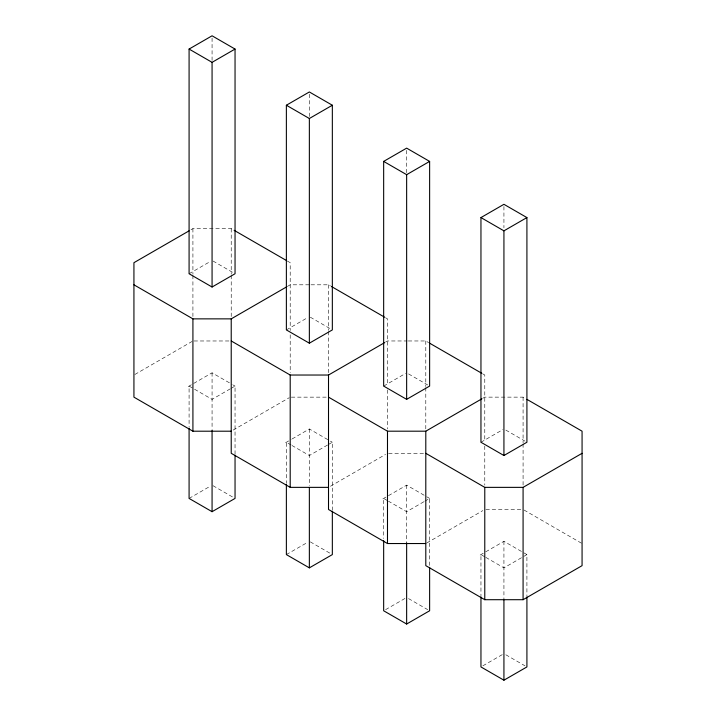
<?xml version="1.0" encoding="UTF-8"?>
<svg xmlns="http://www.w3.org/2000/svg" width="716" height="716" viewBox="0 0 716 716"><rect width="100%" height="100%" fill="white"/><g stroke="black" fill="none" stroke-linecap="round" stroke-linejoin="round"><path stroke-width="0.54" stroke-dasharray="3.58 2.69" d="M190.984 229.755L192.917 228.637L231.223 228.637L233.156 229.755M189.087 273.745L210.155 261.582M134.894 374.468L191.951 341.532M287.304 286.481L290.204 284.807L309.903 284.807M188.281 386.55L212.07 372.821L232.181 384.429M286.373 329.915L307.441 317.752M230.266 388.851L212.07 399.358L189.087 386.085L189.087 427.237M231.223 388.296L235.045 386.085L235.045 453.935M233.156 430.083L289.237 397.702M385.557 342.087L387.49 340.968L407.189 340.968M189.087 498.425L210.155 486.262M285.568 442.721L291.161 439.49M292.119 438.935L309.357 428.982L329.467 440.6M383.66 386.085L405.686 373.367M327.552 445.021L309.357 455.519L292.119 445.576M328.51 444.466L332.34 442.255L332.34 510.105M330.443 486.253L385.557 454.427M482.844 398.257L484.777 397.138L523.083 397.138L525.016 398.257M286.373 554.596L307.441 542.433M382.854 498.891L387.49 496.215M388.448 495.66L406.643 485.153L425.796 496.215M480.955 442.255L502.972 429.537M423.881 501.737L406.643 511.689L388.448 501.191M424.839 501.191L429.627 498.425L429.627 566.275M426.763 542.979L482.844 510.598M385.575 609.656L405.686 598.048M480.15 555.061L484.777 552.385M485.734 551.83L503.93 541.323L526.913 554.596L526.913 595.748M526.913 554.596L503.93 567.86L485.734 557.352M482.87 665.826L502.972 654.218M310.995 284.807L328.51 284.807L330.443 285.917M194.009 340.977L231.223 340.977M408.29 340.968L425.796 340.968L428.696 342.651M291.296 397.147L327.409 397.147M388.591 453.309L424.704 453.309M485.878 509.479L521.991 509.479M287.304 261.018L290.204 262.691L290.204 330.541M385.557 317.743L387.49 318.862L387.49 385.593M482.844 373.913L484.777 375.032L484.777 441.763M213.028 261.036L233.13 272.644M310.314 317.197L330.425 328.814M408.559 373.922L427.712 384.975M505.845 430.092L524.998 441.145M524.049 510.043L582.072 543.534M233.13 384.984L235.045 386.085M330.425 441.145L332.34 442.255M426.754 496.761L429.627 498.425M291.161 445.021L286.373 442.255L286.373 483.407M387.49 500.636L383.66 498.425L383.66 538.468M484.777 556.806L480.955 554.596L480.955 595.748M213.028 485.708L233.13 497.316M310.314 541.878L330.425 553.486M408.559 598.603L427.712 609.656M505.845 654.773L524.998 665.826M523.083 397.138L523.083 442.748M523.083 443.857L523.083 486.119M503.93 206.539L503.93 227.778M503.93 541.323L503.93 599.167M484.777 446.077L484.777 485.144M425.796 340.968L425.796 386.577M425.796 387.687L425.796 429.958M406.643 150.369L406.643 172.726M406.643 485.153L406.643 542.835M387.49 389.916L387.49 428.974M328.51 284.807L328.51 330.407M328.51 331.517L328.51 372.669M309.357 94.208L309.357 116.565M309.357 428.982L309.357 485.717M290.204 334.855L290.204 372.803M231.223 228.637L231.223 274.237M231.223 275.347L231.223 316.508M212.07 38.038L212.07 60.395M212.07 372.821L212.07 429.546M192.917 228.637L192.917 274.237M192.917 275.347L192.917 316.508"/><path stroke-width="1.07" d="M189.087 49.064L212.07 35.8L235.045 49.064L235.045 273.745L212.07 287.018L189.087 273.745L189.087 49.064L212.07 62.337L235.045 49.064M286.373 105.234L309.357 91.97L332.34 105.234L332.34 329.915L309.357 343.188L286.373 329.915L286.373 105.234L309.357 118.507L332.34 105.234M189.051 230.865L133.928 262.691L133.928 397.147L192.917 431.202L231.223 431.202M383.66 161.404L406.643 148.14L429.627 161.404L429.627 386.085L406.643 399.349L383.66 386.085L383.66 161.404L406.643 174.677L429.627 161.404M133.928 284.807L192.917 318.862L231.223 318.862L286.337 287.035M480.955 217.575L503.93 204.311L526.913 217.575L526.913 442.255L503.93 455.519L480.955 442.255L480.955 217.575L503.93 230.847L526.913 217.575M231.223 340.968L290.204 375.032L328.51 375.032L384.59 342.651M189.087 428.356L189.087 498.425L212.07 511.689L235.045 498.425L235.045 455.045M328.51 397.138L387.49 431.193L425.796 431.193L481.877 398.812M286.373 484.517L286.373 554.596L309.357 567.86L332.34 554.596L332.34 511.215M425.796 453.309L484.777 487.363L523.083 487.363L582.072 453.309M383.66 540.687L383.66 610.766L406.643 624.03L429.627 610.766L429.627 567.385M425.796 431.193L425.796 565.649L484.777 599.704L523.083 599.704L582.072 565.649L582.072 431.193L526.949 399.376M480.955 596.858L480.955 666.936L503.93 680.2L526.913 666.936L526.913 596.858M231.223 318.862L231.223 453.309L290.204 487.363L328.51 487.363M328.51 375.032L328.51 509.479L387.49 543.534L425.796 543.534M234.123 230.31L286.337 260.454M331.41 286.481L384.59 317.188M429.663 343.206L481.877 373.349M523.083 487.363L523.083 599.704M503.93 230.847L503.93 455.519M503.93 600.115L503.93 680.2M484.777 487.363L484.777 599.704M406.643 174.677L406.643 399.349M406.643 542.835L406.643 624.03M387.49 431.193L387.49 543.534M309.357 118.507L309.357 343.188M309.357 487.775L309.357 567.86M290.204 375.032L290.204 487.363M212.07 62.337L212.07 287.018M212.07 430.495L212.07 511.689M192.917 318.862L192.917 431.202"/></g></svg>
